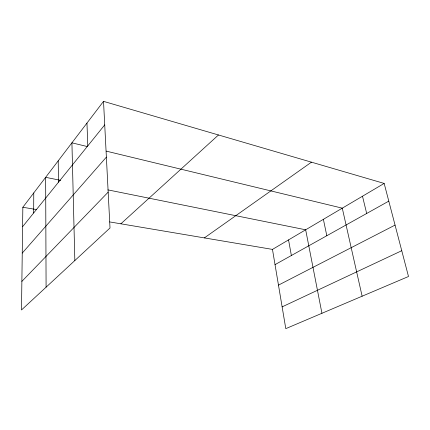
<?xml version="1.0" encoding="UTF-8"?>
<svg xmlns="http://www.w3.org/2000/svg" width="430" height="430" viewBox="0 0 430 430"><rect width="100%" height="100%" fill="white"/><g stroke="black" fill="none" stroke-linecap="round" stroke-linejoin="round"><path stroke-width="0.64" d="M33.674 212.968L33.771 192.914M103.522 101.356L22.844 207.26L21.5 309.96L110.005 227.975L103.522 101.356L384.162 183.427L408.5 276.501L285.789 328.644L272.469 249.4L384.162 183.427M22.591 226.712L104.727 124.877M22.242 253.098L106.377 157.127M21.876 281.381L108.172 192.135M120.868 223.81L218.488 134.977M204.368 237.903L311.471 162.169M275.028 264.633L388.795 201.132M278.473 285.122L395.057 225.1M282.128 306.88L401.754 250.706M22.844 207.26L36.69 209.598M109.709 221.923L272.469 249.4M60.732 180.369L45.65 177.321L46.091 287.181M107.914 189.888L305.665 229.792L321.941 313.282M87.462 146.592L71.923 142.835L74.836 260.553M106.248 151.129L342.28 208.163L362.125 296.206M362.495 196.225L366.683 213.479M323.381 219.327L326.816 235.726M288.546 239.902L291.373 255.511M86.957 123.098L87.806 145.856M58.206 160.841L58.502 182.186"/></g></svg>
